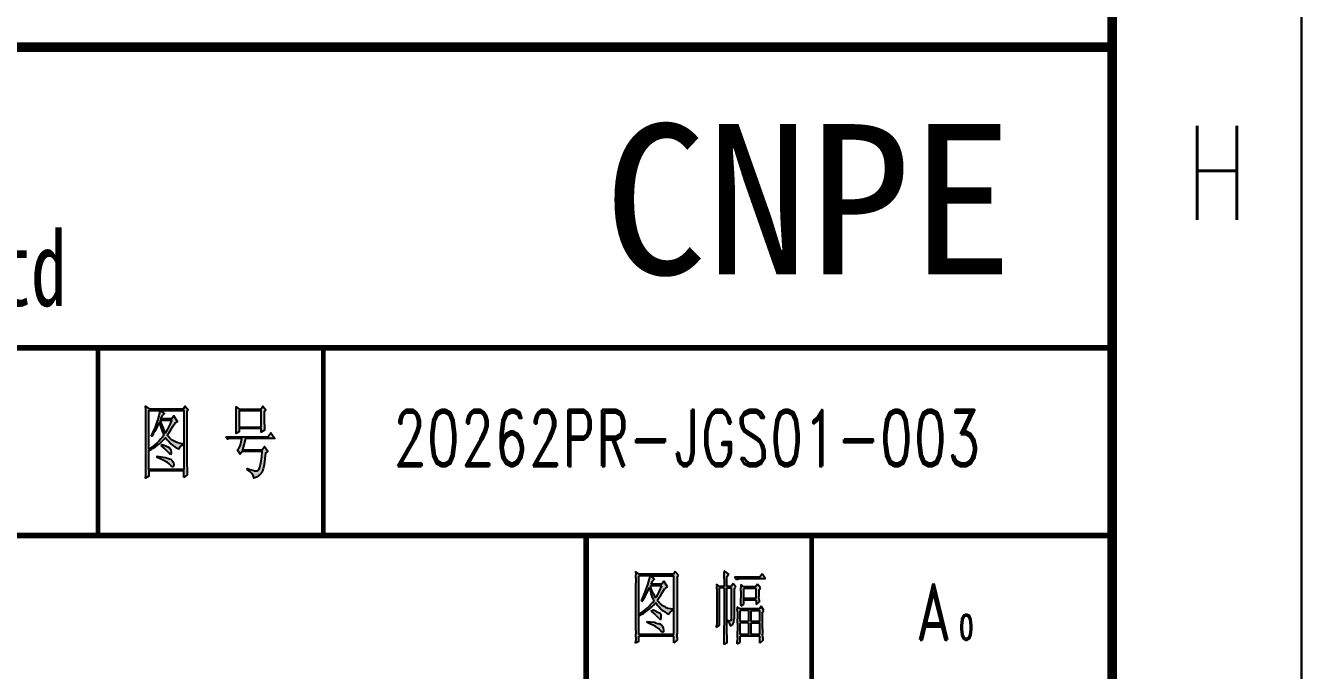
# Model space of a CAD drawing. Extents: x 214073 to 274589, y -287361 to -130190.
# Drawn here: x 271192 to 274589, y -285620 to -283904 of the extents above; entities that cross this region are included whole.
import ezdxf

# ---------------------------------------------------------------- set-up
doc = ezdxf.new("R2010")
doc.units = 0
doc.header["$LTSCALE"] = 500
doc.header["$MEASUREMENT"] = 0
doc.layers.get('0').update_dxf_attribs({"linetype": 'CONTINUOUS'})
for name, color, linetype in [('1', 7, 'CONTINUOUS'), ('PRDWWP_CenterLine', 7, 'CONTINUOUS'), ('PUB_TEXT', 7, 'CONTINUOUS'), ('TK', 7, 'CONTINUOUS')]:
    doc.layers.add(name, color=color, linetype=linetype)
doc.layers.add('_TSZ_PLOT_MARK', color=1, linetype='CONTINUOUS', plot=False)
doc.styles.add('HZ', font='romans.shx', dxfattribs={"width": 0.7, "bigfont": 'hz.shx'})
doc.styles.add('romand', font='romand.shx', dxfattribs={"width": 0.7, "height": 200, "bigfont": 'OCHINESE.shx'})
doc.styles.add('宋体', font='', dxfattribs={"width": 0.7})
doc.styles.get('宋体').set_extended_font_data('SimSun')

msp = doc.modelspace()

# ---------------------------------------------------------------- hatches: boundary and pattern name
at = {"layer": '1'}
h = msp.add_hatch(color=7, dxfattribs=at)
h.paths.add_polyline_path([(271622, -285073.7), (271622, -284931.6), (271625.6, -284926.6), (271617.5, -284916.7), (271612.8, -284924.2), (271521.2, -284924.2), (271512, -284916.7), (271512.2, -284926.1), (271512.5, -284935.2), (271512.5, -285092.2), (271512.2, -285100.9), (271512, -285108.3), (271520.8, -285103.3), (271520.8, -285089.1), (271614, -285089.1), (271614, -285106.6), (271622.7, -285100), (271622.3, -285091.7), (271622.3, -285082.9)])
h.paths.add_polyline_path([(271520.8, -285035), (271526.7, -285031.9), (271532.4, -285028.6), (271538.1, -285025), (271543.5, -285021), (271548.8, -285016.7), (271554, -285012), (271559.2, -285007), (271564.2, -285001.8), (271564.9, -285000.8), (271569.6, -285006.8), (271574.4, -285012.2), (271579.3, -285017.2), (271584.6, -285021.5), (271590, -285025.3), (271595.9, -285028.4), (271601.2, -285030.7), (271603.8, -285025), (271609.2, -285021), (271611.6, -285020.1), (271611.6, -285016.7), (271604.5, -285015.8), (271598.1, -285014.4), (271591.9, -285012.2), (271586.2, -285009.4), (271581, -285006.1), (271576.3, -285001.8), (271571.8, -284997.1), (271569.6, -284994.2), (271574.6, -284986.6), (271578.9, -284979.7), (271582.7, -284973.6), (271585.3, -284969.1), (271590, -284962.7), (271595, -284958.4), (271597.1, -284957.4), (271587.2, -284942.5), (271582, -284950.8), (271552.8, -284950.8), (271556.1, -284943.5), (271557.3, -284941.6), (271562, -284936.6), (271550.9, -284928.3), (271614, -284928.3), (271614, -285085), (271520.8, -285085)], flags=16)
h.paths.add_polyline_path([(271542.8, -285053.3), (271542.8, -285049.9), (271558.5, -285052.3), (271565.1, -285053.7), (271570.6, -285055.2), (271575.3, -285056.6), (271578.9, -285058.2), (271582.2, -285060.8), (271586.2, -285066.8), (271587.2, -285074.1), (271586.7, -285077), (271584.1, -285079.6), (271578.9, -285075.1), (271577.9, -285073.7), (271574.6, -285070.6), (271570.1, -285067.2), (271564.6, -285063.9), (271558.5, -285060.4), (271551.1, -285056.8)], flags=0)
h.paths.add_polyline_path([(271520.8, -285031.7), (271520.8, -284928.3), (271549.7, -284928.3), (271549, -284934.4), (271547.1, -284942.5), (271544.2, -284952.2), (271542.8, -284956.7), (271540.2, -284964.6), (271537.1, -284972.4), (271534, -284980), (271530.7, -284987.6), (271527.2, -284994.9), (271528.8, -284996.6), (271532.9, -284990.4), (271536.9, -284983.8), (271540.7, -284976.9), (271544.5, -284969.5), (271547.8, -284962), (271548.8, -284960.1), (271550.7, -284967.6), (271553.3, -284975.5), (271556.3, -284983.3), (271559.7, -284991.4), (271560.8, -284994.2), (271557.1, -284999.2), (271552.8, -285004.2), (271548, -285009.1), (271543.1, -285014.1), (271537.6, -285018.9), (271531.9, -285023.4), (271525.7, -285028.1)], flags=16)
h.paths.add_polyline_path([(271554.4, -285022.4), (271555.2, -285019.1), (271558.5, -285020.1), (271565.6, -285022.7), (271571.3, -285025), (271575.6, -285027.4), (271579.6, -285032.6), (271580.1, -285040.7), (271578.2, -285046.1), (271574.4, -285042.3), (271571.3, -285038.6), (271567, -285033.8), (271561.3, -285028.6)], flags=0)
h.paths.add_polyline_path([(271564.9, -284987.6), (271561.8, -284982.1), (271558.5, -284975.5), (271555.4, -284967.6), (271552.1, -284958.4), (271550.9, -284955.1), (271582, -284955.1), (271578.4, -284963.4), (271574.6, -284971), (271571, -284977.8), (271567.3, -284984.2)], flags=16)
h.paths.add_polyline_path([(271827.9, -284960.8), (271827.9, -284932.5), (271832.4, -284926.6), (271824.3, -284916.7), (271819.1, -284925), (271761.5, -284925), (271752.7, -284918.3), (271752.9, -284926.9), (271753.2, -284935.6), (271753.2, -284971.7), (271752.9, -284980.5), (271752.7, -284988.8), (271752.7, -284989.2), (271761.5, -284985), (271761.5, -284976.7), (271819.6, -284976.7), (271819.6, -284985.9), (271828.4, -284980.7), (271828.1, -284975.9), (271828.1, -284969.3)])
h.paths.add_polyline_path([(271761.5, -284929.2), (271819.6, -284929.2), (271819.6, -284972.4), (271761.5, -284972.4)], flags=16)
h.paths.add_polyline_path([(271778.3, -285002.5), (271855.9, -285002.5), (271845.4, -284987.6), (271837.8, -284998.2), (271725.2, -284998.2), (271729.9, -285004.9), (271735.2, -285002.5), (271768.4, -285002.5), (271766.5, -285012), (271764.6, -285020.1), (271763.6, -285022.4), (271759.8, -285029.8), (271756.7, -285033.3), (271763.6, -285045), (271769.1, -285037.4), (271822.7, -285037.4), (271821, -285051.4), (271819.3, -285063), (271817.7, -285072.2), (271815.8, -285079.6), (271813.9, -285084.3), (271811.9, -285087.3), (271808, -285088.6), (271803, -285088.6), (271797.1, -285087.4), (271789.5, -285085), (271783.1, -285082.4), (271782.4, -285085.7), (271789.5, -285090.7), (271794.9, -285095.9), (271798.5, -285101.4), (271800.4, -285107.1), (271800.4, -285108.3), (271807.5, -285105.4), (271812.7, -285102.6), (271813.9, -285101.6), (271818.6, -285097.1), (271822, -285092.4), (271823.4, -285089.1), (271824.8, -285083.6), (271826.5, -285076.3), (271828.1, -285066.5), (271829.8, -285054.9), (271831.4, -285042.3), (271837.1, -285036.7), (271828.4, -285024.1), (271822, -285033.3), (271770.3, -285033.3)])
h = msp.add_hatch(color=7, dxfattribs=at)
h.paths.add_polyline_path([(272926.8, -285371.5), (272930.3, -285366.4), (272922.1, -285356.5), (272917.4, -285364), (272826, -285364), (272816.6, -285356.5), (272816.9, -285366), (272817.1, -285375), (272817.2, -285383.5), (272817.2, -285388.1), (272817.2, -285513.9), (272817.2, -285523), (272817.1, -285531.9), (272816.8, -285540.8), (272816.6, -285548.1), (272825.4, -285543.1), (272825.4, -285528.9), (272918.6, -285528.9), (272918.6, -285546.5), (272927.3, -285539.8), (272927, -285531.6), (272926.8, -285522.8), (272926.8, -285513.4), (272926.8, -285509.8)])
h.paths.add_polyline_path([(272825.4, -285368.1), (272854.5, -285368.1), (272918.6, -285368.1), (272918.6, -285524.8), (272825.4, -285524.8), (272825.4, -285474.8)], flags=16)
h.paths.add_polyline_path([(272830.5, -285467.9), (272836.6, -285463.3), (272842.3, -285458.6), (272847.7, -285453.8), (272852.7, -285449), (272857.4, -285444), (272861.6, -285439), (272865.6, -285433.9), (272864.3, -285431.2), (272860.9, -285423.2), (272858, -285415.3), (272855.4, -285407.5), (272853.3, -285399.8), (272852.5, -285401.7), (272849.1, -285409.4), (272845.5, -285416.7), (272841.6, -285423.6), (272837.7, -285430.2), (272833.5, -285436.5), (272831.8, -285434.8), (272831.8, -285434.7), (272835.4, -285427.3), (272838.8, -285419.8), (272842, -285412.1), (272844.8, -285404.3), (272847.5, -285396.4), (272849, -285392), (272851.8, -285382.3), (272853.6, -285374.4), (272854.4, -285368.6), (272856.4, -285368.6), (272866.7, -285376.4), (272862.1, -285381.4), (272860.9, -285383.4), (272857.4, -285390.6), (272886.5, -285390.6), (272891.8, -285382.3), (272901.7, -285397.3), (272899.7, -285398.2), (272894.7, -285402.4), (272890, -285409), (272887.5, -285413.3), (272883.6, -285419.5), (272879.3, -285426.4), (272874.3, -285433.9), (272876.5, -285436.9), (272880.8, -285441.7), (272885.6, -285445.8), (272890.9, -285449.3), (272896.5, -285452.1), (272902.7, -285454.2), (272909.2, -285455.7), (272916.3, -285456.4), (272916.3, -285459.8), (272914, -285460.7), (272908.3, -285464.9), (272905.8, -285470.6), (272900.6, -285468.3), (272894.8, -285465.1), (272889.3, -285461.3), (272884, -285457), (272879, -285452.1), (272874.2, -285446.7), (272869.7, -285440.6), (272868.8, -285441.6), (272863.8, -285446.9), (272858.8, -285451.8), (272853.6, -285456.5), (272848.2, -285460.8), (272842.7, -285464.7), (272837.1, -285468.4), (272831.3, -285471.8), (272825.9, -285474.5), (272825.9, -285471.1)], flags=0)
h.paths.add_polyline_path([(272859.2, -285462.3), (272859.8, -285459), (272863.3, -285460), (272870.4, -285462.4), (272876, -285464.8), (272880.1, -285467.3), (272884.2, -285472.5), (272884.8, -285480.6), (272883, -285485.9), (272879, -285482.3), (272876, -285478.5), (272871.6, -285473.8), (272866, -285468.3)], flags=0)
h.paths.add_polyline_path([(272847.5, -285489.8), (272855.4, -285490.8), (272863.1, -285492.1), (272869.7, -285493.5), (272875.3, -285494.9), (272880, -285496.5), (272883.6, -285498.1), (272886.9, -285500.7), (272890.8, -285506.7), (272891.8, -285513.9), (272891.5, -285516.7), (272888.8, -285519.5), (272883.6, -285514.8), (272882.6, -285513.6), (272879.2, -285510.4), (272874.8, -285507.1), (272869.5, -285503.7), (272863.1, -285500.2), (272855.8, -285496.7), (272847.5, -285493.1)], flags=0)
h.paths.add_polyline_path([(272869.7, -285427.3), (272866.4, -285422), (272863.2, -285415.4), (272860, -285407.5), (272856.7, -285398.2), (272855.7, -285394.8), (272886.5, -285394.8), (272883, -285403.2), (272879.3, -285410.8), (272875.6, -285417.8), (272871.9, -285424)], flags=0)
h = msp.add_hatch(color=7, dxfattribs=at)
h.paths.add_polyline_path([(273059.6, -285369.8), (273064.8, -285364), (273052, -285354.8), (273052.2, -285360), (273052.4, -285367.3), (273052.5, -285376.4), (273052.6, -285387.6), (273052.6, -285396.4), (273039.8, -285396.4), (273032.2, -285390.6), (273032.4, -285396.6), (273032.6, -285403.7), (273032.7, -285412.1), (273032.8, -285421.6), (273032.8, -285432.3), (273032.8, -285443.1), (273032.8, -285453.5), (273032.8, -285463.4), (273032.7, -285472.8), (273032.6, -285481.7), (273032.5, -285490.1), (273032.4, -285498), (273032.2, -285505.4), (273039.8, -285499.8), (273039.8, -285400.6), (273052.6, -285400.6), (273052.6, -285500.6), (273052.6, -285507.7), (273052.5, -285515.5), (273052.4, -285524.2), (273052.3, -285533.5), (273052.2, -285543.6), (273052, -285551.4), (273060.2, -285546.5), (273060, -285537.7), (273059.8, -285528.9), (273059.7, -285520), (273059.6, -285511), (273059.6, -285503.9), (273059.6, -285400.6), (273071.8, -285400.6), (273071.8, -285483.9), (273069.5, -285488.1), (273064.2, -285487.3), (273060.8, -285486.4), (273060.8, -285489.8), (273066.3, -285494), (273069.2, -285500.6), (273069.5, -285502.3), (273074.9, -285497.6), (273078, -285491.3), (273078.9, -285483.3), (273078.9, -285403.1), (273082.9, -285398.9), (273075.9, -285388.9), (273070.7, -285396.4), (273059.6, -285396.4)])
h.paths.add_polyline_path([(273153.4, -285363.1), (273147, -285372.3), (273080, -285372.3), (273084.7, -285379), (273090.5, -285377), (273096.3, -285376.4), (273162.7, -285376.4)])
h.paths.add_polyline_path([(273104.5, -285402.3), (273137.1, -285402.3), (273137.1, -285428.9), (273104.5, -285428.9), (273104.5, -285433.1), (273137.1, -285433.1), (273137.1, -285444.8), (273145.3, -285438.9), (273145, -285432.2), (273144.8, -285423.9), (273144.7, -285413.9), (273144.7, -285406.4), (273148.7, -285400.6), (273140.6, -285390.6), (273135.9, -285398.1), (273104.5, -285398.1), (273096.3, -285391.4), (273096.6, -285400.5), (273096.8, -285409.4), (273096.9, -285418.1), (273096.9, -285418.9), (273096.9, -285427.7), (273096.7, -285436.5), (273096.4, -285445.5), (273096.3, -285448.1), (273104.5, -285444), (273104.5, -285433.1), (273104.5, -285428.9)])
h.paths.add_polyline_path([(273154.6, -285464.8), (273158.1, -285460.6), (273150.5, -285448.9), (273145.9, -285456.4), (273095.2, -285456.4), (273087, -285450.6), (273087.2, -285456.6), (273087.4, -285464), (273087.5, -285472.9), (273087.5, -285483.1), (273087.6, -285494.8), (273087.6, -285495.6), (273087.6, -285506), (273087.5, -285515.8), (273087.5, -285525), (273087.3, -285533.6), (273087.2, -285541.6), (273087, -285549.1), (273087, -285549.8), (273095.2, -285544.8), (273095.2, -285528.9), (273147, -285528.9), (273147, -285547.3), (273155.2, -285540.6), (273154.9, -285532.2), (273154.7, -285523.4), (273154.6, -285514.3), (273154.6, -285509.8)])
h.paths.add_polyline_path([(273095.2, -285460.6), (273116.7, -285460.6), (273116.7, -285489.8), (273095.2, -285489.8)], flags=16)
h.paths.add_polyline_path([(273095.2, -285493.9), (273116.7, -285493.9), (273116.7, -285524.8), (273095.2, -285524.8)], flags=16)
h.paths.add_polyline_path([(273123.7, -285460.6), (273147, -285460.6), (273147, -285489.8), (273123.7, -285489.8)], flags=16)
h.paths.add_polyline_path([(273123.7, -285493.9), (273147, -285493.9), (273147, -285524.8), (273123.7, -285524.8)], flags=16)

# ---------------------------------------------------------------- linework, layer by layer
at = {"color": 7}
for p, q in [((272826, -285364), (272816.6, -285356.5)), ((272816.6, -285356.5), (272816.9, -285366)), ((272817.1, -285375), (272816.9, -285366)), ((272825.4, -285474.8), (272825.4, -285368.1)), ((272854.5, -285368.1), (272825.4, -285368.1)), ((272917.4, -285364), (272826, -285364)), ((272917.4, -285364), (272826, -285364)), ((272826, -285364), (272917.4, -285364)), ((272826, -285364), (272826, -285364)), ((272854.4, -285368.6), (272853.6, -285374.4)), ((272854.4, -285368.6), (272856.4, -285368.6)), ((272854.5, -285368.1), (272918.6, -285368.1)), ((272866.7, -285376.4), (272856.4, -285368.6)), ((272922.1, -285356.5), (272917.4, -285364)), ((272918.6, -285524.8), (272918.6, -285368.1)), ((272930.3, -285366.4), (272922.1, -285356.5)), ((272926.8, -285371.5), (272930.3, -285366.4)), ((273064.8, -285364), (273052, -285354.8)), ((273052, -285354.8), (273052.2, -285360)), ((273052.4, -285367.3), (273052.2, -285360)), ((273052.5, -285376.4), (273052.4, -285367.3)), ((273059.6, -285369.8), (273064.8, -285364)), ((273153.4, -285363.1), (273147, -285372.3)), ((273162.7, -285376.4), (273153.4, -285363.1)), ((272817.1, -285375), (272817.2, -285383.5)), ((272817.2, -285383.5), (272817.2, -285388.1)), ((272817.2, -285513.9), (272817.2, -285388.1)), ((272844.8, -285404.3), (272847.5, -285396.4)), ((272847.5, -285396.4), (272849, -285392)), ((272849, -285392), (272851.8, -285382.3)), ((272849.1, -285409.4), (272852.5, -285401.7)), ((272851.8, -285382.3), (272853.6, -285374.4)), ((272853.3, -285399.8), (272852.5, -285401.7)), ((272855.4, -285407.5), (272853.3, -285399.8)), ((272886.5, -285394.8), (272855.7, -285394.8)), ((272856.7, -285398.2), (272855.7, -285394.8)), ((272860, -285407.5), (272856.7, -285398.2)), ((272860.9, -285383.4), (272857.4, -285390.6)), ((272886.5, -285390.6), (272857.4, -285390.6)), ((272886.5, -285390.6), (272857.4, -285390.6)), ((272857.4, -285390.6), (272886.5, -285390.6)), ((272857.4, -285390.6), (272857.4, -285390.6)), ((272860.9, -285383.4), (272862.1, -285381.4)), ((272866.7, -285376.4), (272862.1, -285381.4)), ((272879.3, -285410.8), (272883, -285403.2)), ((272883, -285403.2), (272886.5, -285394.8)), ((272891.8, -285382.3), (272886.5, -285390.6)), ((272890, -285409), (272894.7, -285402.4)), ((272901.7, -285397.3), (272891.8, -285382.3)), ((272899.7, -285398.2), (272894.7, -285402.4)), ((272901.7, -285397.3), (272899.7, -285398.2)), ((272926.8, -285371.5), (272926.8, -285509.8)), ((273032.2, -285390.6), (273032.4, -285396.6)), ((273039.8, -285396.4), (273032.2, -285390.6)), ((273032.6, -285403.7), (273032.4, -285396.6)), ((273052.6, -285396.4), (273039.8, -285396.4)), ((273052.6, -285396.4), (273039.8, -285396.4)), ((273039.8, -285396.4), (273052.6, -285396.4)), ((273039.8, -285396.4), (273039.8, -285396.4)), ((273052.6, -285400.6), (273039.8, -285400.6)), ((273039.8, -285499.8), (273039.8, -285400.6)), ((273052.5, -285376.4), (273052.6, -285387.6)), ((273052.6, -285387.6), (273052.6, -285396.4)), ((273052.6, -285400.6), (273052.6, -285500.6)), ((273059.6, -285396.4), (273059.6, -285369.8)), ((273059.6, -285396.4), (273070.7, -285396.4)), ((273070.7, -285396.4), (273059.6, -285396.4)), ((273070.7, -285396.4), (273059.6, -285396.4)), ((273059.6, -285503.9), (273059.6, -285400.6)), ((273059.6, -285400.6), (273071.8, -285400.6)), ((273075.9, -285388.9), (273070.7, -285396.4)), ((273071.8, -285483.9), (273071.8, -285400.6)), ((273082.9, -285398.9), (273075.9, -285388.9)), ((273078.9, -285403.1), (273082.9, -285398.9)), ((273078.9, -285403.1), (273078.9, -285483.1)), ((273084.7, -285379), (273080, -285372.3)), ((273147, -285372.3), (273080, -285372.3)), ((273147, -285372.3), (273080, -285372.3)), ((273080, -285372.3), (273147, -285372.3)), ((273080, -285372.3), (273080, -285372.3)), ((273090.5, -285377), (273084.7, -285379)), ((273096.3, -285376.4), (273090.5, -285377)), ((273162.7, -285376.4), (273096.3, -285376.4)), ((273096.3, -285391.4), (273096.6, -285400.5)), ((273104.5, -285398.1), (273096.3, -285391.4)), ((273096.8, -285409.4), (273096.6, -285400.5)), ((273135.9, -285398.1), (273104.5, -285398.1)), ((273135.9, -285398.1), (273104.5, -285398.1)), ((273104.5, -285398.1), (273135.9, -285398.1)), ((273104.5, -285398.1), (273104.5, -285398.1)), ((273137.1, -285402.3), (273104.5, -285402.3)), ((273104.5, -285428.9), (273104.5, -285402.3)), ((273140.6, -285390.6), (273135.9, -285398.1)), ((273137.1, -285428.9), (273137.1, -285402.3)), ((273148.7, -285400.6), (273140.6, -285390.6)), ((273144.7, -285406.4), (273148.7, -285400.6)), ((272831.8, -285434.7), (272835.4, -285427.3)), ((272831.8, -285434.7), (272831.8, -285434.8)), ((272831.8, -285434.8), (272833.5, -285436.5)), ((272833.5, -285436.5), (272837.7, -285430.2)), ((272835.4, -285427.3), (272838.8, -285419.8)), ((272837.7, -285430.2), (272841.6, -285423.6)), ((272838.8, -285419.8), (272842, -285412.1)), ((272841.6, -285423.6), (272845.5, -285416.7)), ((272842, -285412.1), (272844.8, -285404.3)), ((272845.5, -285416.7), (272849.1, -285409.4)), ((272855.4, -285407.5), (272858, -285415.3)), ((272860.9, -285423.2), (272858, -285415.3)), ((272863.2, -285415.4), (272860, -285407.5)), ((272864.3, -285431.2), (272860.9, -285423.2)), ((272861.6, -285439), (272865.6, -285433.9)), ((272863.2, -285415.4), (272866.4, -285422)), ((272864.3, -285431.2), (272865.6, -285433.9)), ((272869.7, -285427.3), (272866.4, -285422)), ((272869.7, -285427.3), (272871.9, -285424)), ((272871.9, -285424), (272875.6, -285417.8)), ((272874.3, -285433.9), (272879.3, -285426.4)), ((272874.3, -285433.9), (272876.5, -285436.9)), ((272875.6, -285417.8), (272879.3, -285410.8)), ((272880.8, -285441.7), (272876.5, -285436.9)), ((272879.3, -285426.4), (272883.6, -285419.5)), ((272883.6, -285419.5), (272887.5, -285413.3)), ((272887.5, -285413.3), (272890, -285409)), ((273032.6, -285403.7), (273032.7, -285412.1)), ((273032.7, -285412.1), (273032.8, -285421.6)), ((273032.8, -285421.6), (273032.8, -285432.3)), ((273032.8, -285432.3), (273032.8, -285443.1)), ((273096.4, -285445.5), (273096.7, -285436.5)), ((273096.7, -285436.5), (273096.9, -285427.7)), ((273096.8, -285409.4), (273096.9, -285418.1)), ((273096.9, -285418.1), (273096.9, -285418.9)), ((273096.9, -285418.9), (273096.9, -285427.7)), ((273104.5, -285428.9), (273104.5, -285433.1)), ((273104.5, -285433.1), (273104.5, -285428.9)), ((273137.1, -285428.9), (273104.5, -285428.9)), ((273137.1, -285428.9), (273104.5, -285428.9)), ((273104.5, -285428.9), (273137.1, -285428.9)), ((273104.5, -285428.9), (273104.5, -285428.9)), ((273137.1, -285433.1), (273104.5, -285433.1)), ((273104.5, -285444), (273104.5, -285433.1)), ((273137.1, -285433.1), (273137.1, -285444.8)), ((273144.7, -285406.4), (273144.7, -285413.9)), ((273144.7, -285413.9), (273144.8, -285423.9)), ((273145, -285432.2), (273144.8, -285423.9)), ((273145, -285432.2), (273145.3, -285438.9)), ((272825.9, -285471.1), (272830.5, -285467.9)), ((272825.9, -285474.5), (272825.9, -285471.1)), ((272830.5, -285467.9), (272836.6, -285463.3)), ((272831.3, -285471.8), (272837.1, -285468.4)), ((272836.6, -285463.3), (272842.3, -285458.6)), ((272837.1, -285468.4), (272842.7, -285464.7)), ((272842.3, -285458.6), (272847.7, -285453.8)), ((272842.7, -285464.7), (272848.2, -285460.8)), ((272847.7, -285453.8), (272852.7, -285449)), ((272848.2, -285460.8), (272853.6, -285456.5)), ((272852.7, -285449), (272857.4, -285444)), ((272853.6, -285456.5), (272858.8, -285451.8)), ((272857.4, -285444), (272861.6, -285439)), ((272858.8, -285451.8), (272863.8, -285446.9)), ((272859.2, -285462.3), (272859.8, -285459)), ((272866, -285468.3), (272859.2, -285462.3)), ((272859.8, -285459), (272863.3, -285460)), ((272870.4, -285462.4), (272863.3, -285460)), ((272863.8, -285446.9), (272868.8, -285441.6)), ((272871.6, -285473.8), (272866, -285468.3)), ((272869.7, -285440.6), (272868.8, -285441.6)), ((272874.2, -285446.7), (272869.7, -285440.6)), ((272870.4, -285462.4), (272876, -285464.8)), ((272879, -285452.1), (272874.2, -285446.7)), ((272876, -285464.8), (272880.1, -285467.3)), ((272884, -285457), (272879, -285452.1)), ((272884.2, -285472.5), (272880.1, -285467.3)), ((272880.8, -285441.7), (272885.6, -285445.8)), ((272889.3, -285461.3), (272884, -285457)), ((272890.9, -285449.3), (272885.6, -285445.8)), ((272894.8, -285465.1), (272889.3, -285461.3)), ((272896.5, -285452.1), (272890.9, -285449.3)), ((272894.8, -285465.1), (272900.6, -285468.3)), ((272896.5, -285452.1), (272902.7, -285454.2)), ((272900.6, -285468.3), (272905.8, -285470.6)), ((272902.7, -285454.2), (272909.2, -285455.7)), ((272905.8, -285470.6), (272908.3, -285464.9)), ((272908.3, -285464.9), (272914, -285460.7)), ((272909.2, -285455.7), (272916.3, -285456.4)), ((272916.3, -285459.8), (272914, -285460.7)), ((272916.3, -285459.8), (272916.3, -285456.4)), ((273032.8, -285463.4), (273032.7, -285472.8)), ((273032.8, -285443.1), (273032.8, -285453.5)), ((273032.8, -285453.5), (273032.8, -285463.4)), ((273087, -285450.6), (273087.2, -285456.6)), ((273095.2, -285456.4), (273087, -285450.6)), ((273087.4, -285464), (273087.2, -285456.6)), ((273087.4, -285464), (273087.5, -285472.9)), ((273145.9, -285456.4), (273095.2, -285456.4)), ((273145.9, -285456.4), (273095.2, -285456.4)), ((273095.2, -285456.4), (273145.9, -285456.4)), ((273095.2, -285456.4), (273095.2, -285456.4)), ((273116.7, -285460.6), (273095.2, -285460.6)), ((273095.2, -285489.8), (273095.2, -285460.6)), ((273096.3, -285448.1), (273104.5, -285444)), ((273096.4, -285445.5), (273096.3, -285448.1)), ((273116.7, -285460.6), (273116.7, -285489.8)), ((273123.7, -285460.6), (273147, -285460.6)), ((273123.7, -285489.8), (273123.7, -285460.6)), ((273137.1, -285444.8), (273145.3, -285438.9)), ((273150.5, -285448.9), (273145.9, -285456.4)), ((273147, -285489.8), (273147, -285460.6)), ((273158.1, -285460.6), (273150.5, -285448.9)), ((273154.6, -285464.8), (273158.1, -285460.6)), ((273154.6, -285509.8), (273154.6, -285464.8)), ((272825.4, -285524.8), (272825.4, -285474.8)), ((272831.3, -285471.8), (272825.9, -285474.5)), ((272847.5, -285493.1), (272847.5, -285489.8)), ((272847.5, -285489.8), (272855.4, -285490.8)), ((272855.8, -285496.7), (272847.5, -285493.1)), ((272855.4, -285490.8), (272863.1, -285492.1)), ((272863.1, -285500.2), (272855.8, -285496.7)), ((272869.7, -285493.5), (272863.1, -285492.1)), ((272869.5, -285503.7), (272863.1, -285500.2)), ((272874.8, -285507.1), (272869.5, -285503.7)), ((272869.7, -285493.5), (272875.3, -285494.9)), ((272871.6, -285473.8), (272876, -285478.5)), ((272875.3, -285494.9), (272880, -285496.5)), ((272879, -285482.3), (272876, -285478.5)), ((272879, -285482.3), (272883, -285485.9)), ((272883.6, -285498.1), (272880, -285496.5)), ((272883, -285485.9), (272884.8, -285480.6)), ((272886.9, -285500.7), (272883.6, -285498.1)), ((272884.8, -285480.6), (272884.2, -285472.5)), ((272890.8, -285506.7), (272886.9, -285500.7)), ((273032.2, -285505.4), (273032.4, -285498)), ((273039.8, -285499.8), (273032.2, -285505.4)), ((273032.2, -285505.6), (273039.8, -285499.8)), ((273039.8, -285499.8), (273032.2, -285505.4)), ((273032.5, -285490.1), (273032.4, -285498)), ((273032.6, -285481.7), (273032.5, -285490.1)), ((273032.7, -285472.8), (273032.6, -285481.7)), ((273052.6, -285507.7), (273052.6, -285500.6)), ((273059.6, -285511), (273059.6, -285503.9)), ((273060.8, -285489.8), (273060.8, -285486.4)), ((273060.8, -285486.4), (273064.2, -285487.3)), ((273066.3, -285494), (273060.8, -285489.8)), ((273064.2, -285487.3), (273069.5, -285488.1)), ((273069.2, -285500.6), (273066.3, -285494)), ((273069.2, -285500.6), (273069.5, -285502.3)), ((273071.8, -285483.9), (273069.5, -285488.1)), ((273069.5, -285502.3), (273074.9, -285497.6)), ((273074.9, -285497.6), (273078, -285491.3)), ((273078, -285491.3), (273078.9, -285483.3)), ((273078.9, -285483.1), (273078.9, -285483.3)), ((273087.5, -285472.9), (273087.5, -285483.1)), ((273087.6, -285494.8), (273087.5, -285483.1)), ((273087.6, -285494.8), (273087.6, -285495.6)), ((273087.6, -285495.6), (273087.6, -285506)), ((273116.7, -285489.8), (273095.2, -285489.8)), ((273116.7, -285489.8), (273095.2, -285489.8)), ((273095.2, -285489.8), (273116.7, -285489.8)), ((273095.2, -285489.8), (273095.2, -285489.8)), ((273095.2, -285524.8), (273095.2, -285493.9)), ((273116.7, -285493.9), (273095.2, -285493.9)), ((273116.7, -285493.9), (273116.7, -285524.8)), ((273123.7, -285489.8), (273147, -285489.8)), ((273147, -285489.8), (273123.7, -285489.8)), ((273147, -285489.8), (273123.7, -285489.8)), ((273123.7, -285524.8), (273123.7, -285493.9)), ((273123.7, -285493.9), (273147, -285493.9)), ((273147, -285524.8), (273147, -285493.9)), ((272817.1, -285531.9), (272816.8, -285540.8)), ((272817.1, -285531.9), (272817.2, -285523)), ((272817.2, -285513.9), (272817.2, -285523)), ((272918.6, -285524.8), (272825.4, -285524.8)), ((272918.6, -285524.8), (272825.4, -285524.8)), ((272825.4, -285524.8), (272918.6, -285524.8)), ((272825.4, -285524.8), (272825.4, -285524.8)), ((272918.6, -285528.9), (272825.4, -285528.9)), ((272825.4, -285543.1), (272825.4, -285528.9)), ((272874.8, -285507.1), (272879.2, -285510.4)), ((272879.2, -285510.4), (272882.6, -285513.6)), ((272883.6, -285514.8), (272882.6, -285513.6)), ((272888.8, -285519.5), (272883.6, -285514.8)), ((272891.5, -285516.7), (272888.8, -285519.5)), ((272891.8, -285513.9), (272890.8, -285506.7)), ((272891.5, -285516.7), (272891.8, -285513.9)), ((272918.6, -285546.5), (272918.6, -285528.9)), ((272926.8, -285509.8), (272926.8, -285513.4)), ((272926.8, -285513.4), (272926.8, -285522.8)), ((272927, -285531.6), (272926.8, -285522.8)), ((272927, -285531.6), (272927.3, -285539.8)), ((273032.2, -285505.4), (273032.2, -285505.6)), ((273052.2, -285543.6), (273052.3, -285533.5)), ((273052.3, -285533.5), (273052.4, -285524.2)), ((273052.4, -285524.2), (273052.5, -285515.5)), ((273052.5, -285515.5), (273052.6, -285507.7)), ((273059.7, -285520), (273059.6, -285511)), ((273059.8, -285528.9), (273059.7, -285520)), ((273060, -285537.7), (273059.8, -285528.9)), ((273060.2, -285546.5), (273060, -285537.7)), ((273087.3, -285533.6), (273087.2, -285541.6)), ((273087.3, -285533.6), (273087.5, -285525)), ((273087.6, -285506), (273087.5, -285515.8)), ((273087.5, -285525), (273087.5, -285515.8)), ((273116.7, -285524.8), (273095.2, -285524.8)), ((273116.7, -285524.8), (273095.2, -285524.8)), ((273095.2, -285524.8), (273116.7, -285524.8)), ((273095.2, -285524.8), (273095.2, -285524.8)), ((273147, -285528.9), (273095.2, -285528.9)), ((273095.2, -285544.8), (273095.2, -285528.9)), ((273123.7, -285524.8), (273147, -285524.8)), ((273147, -285524.8), (273123.7, -285524.8)), ((273147, -285524.8), (273123.7, -285524.8)), ((273147, -285547.3), (273147, -285528.9)), ((273154.6, -285509.8), (273154.6, -285514.3)), ((273154.6, -285514.3), (273154.7, -285523.4)), ((273154.9, -285532.2), (273154.7, -285523.4)), ((273154.9, -285532.2), (273155.2, -285540.6)), ((272816.6, -285548.1), (272816.8, -285540.8)), ((272825.4, -285543.1), (272816.6, -285548.1)), ((272927.3, -285539.8), (272918.6, -285546.5)), ((273052, -285551.4), (273052.2, -285543.6)), ((273060.2, -285546.5), (273052, -285551.4)), ((273087, -285549.1), (273087.2, -285541.6)), ((273087, -285549.8), (273095.2, -285544.8)), ((273087, -285549.1), (273087, -285549.8)), ((273155.2, -285540.6), (273147, -285547.3))]:
    msp.add_line(p, q, dxfattribs=at)
at = {"color": 4, "flags": 128}
msp.add_lwpolyline([(274589.2, -245311.2), (274589.2, -287361.2)], dxfattribs=at)
msp.add_lwpolyline([(216389.2, -245811.2), (274085.2, -245811.2), (274085.2, -286861.2), (216389.2, -286861.2)], close=True)
at = {"layer": '1', "color": 7, "const_width": 25}
for points in [[(265085.2, -286861.2), (274085.2, -286861.2), (274085.2, -280273.1), (265085.2, -280273.1)], [(265085.2, -283961.2), (274085.2, -283961.2), (274085.2, -286861.2), (265085.2, -286861.2)]]:
    msp.add_lwpolyline(points, close=True, dxfattribs=at)
at = {"layer": '1', "color": 7}
for points, const_width in [([(265085.2, -284761.2), (274085.2, -284761.2)], 15), ([(271385.2, -284761.2), (271385.2, -285261.2)], 12.5), ([(271985.2, -284761.2), (271985.2, -285261.2)], 12.5), ([(268185.2, -285261.2), (274085.2, -285261.2)], 15), ([(272685.2, -285261.2), (272685.2, -286861.2)], 15), ([(273285.2, -285261.2), (273285.2, -286461.2)], 12.5)]:
    msp.add_lwpolyline(points, dxfattribs=dict(at, const_width=const_width))
for points in [[(271614, -285106.6), (271614, -285089.1), (271520.8, -285089.1), (271520.8, -285103.3), (271512, -285108.3), (271512.2, -285100.9), (271512.5, -285092.2), (271512.5, -284935.2), (271512.2, -284926.1), (271512, -284916.7), (271521.2, -284924.2), (271612.8, -284924.2), (271617.5, -284916.7), (271625.6, -284926.6), (271622, -284931.6), (271622, -285073.7), (271622.3, -285082.9), (271622.3, -285091.7), (271622.7, -285100)], [(271819.1, -284925), (271824.3, -284916.7), (271832.4, -284926.6), (271827.9, -284932.5), (271827.9, -284960.8), (271828.1, -284969.3), (271828.1, -284975.9), (271828.4, -284980.7), (271819.6, -284985.9), (271819.6, -284976.7), (271761.5, -284976.7), (271761.5, -284985), (271752.7, -284989.2), (271752.7, -284988.8), (271752.9, -284980.5), (271753.2, -284971.7), (271753.2, -284935.6), (271752.9, -284926.9), (271752.7, -284918.3), (271761.5, -284925)], [(271584.6, -285021.5), (271590, -285025.3), (271595.9, -285028.4), (271601.2, -285030.7), (271603.8, -285025), (271609.2, -285021), (271611.6, -285020.1), (271611.6, -285016.7), (271604.5, -285015.8), (271598.1, -285014.4), (271591.9, -285012.2), (271586.2, -285009.4), (271581, -285006.1), (271576.3, -285001.8), (271571.8, -284997.1), (271569.6, -284994.2), (271574.6, -284986.6), (271578.9, -284979.7), (271582.7, -284973.6), (271585.3, -284969.1), (271590, -284962.7), (271595, -284958.4), (271597.1, -284957.4), (271587.2, -284942.5), (271582, -284950.8), (271552.8, -284950.8), (271556.1, -284943.5), (271557.3, -284941.6), (271562, -284936.6), (271550.9, -284928.3), (271614, -284928.3), (271614, -285085), (271520.8, -285085), (271520.8, -285035), (271526.7, -285031.9), (271532.4, -285028.6), (271538.1, -285025), (271543.5, -285021), (271548.8, -285016.7), (271554, -285012), (271559.2, -285007), (271564.2, -285001.8), (271564.9, -285000.8), (271569.6, -285006.8), (271574.4, -285012.2), (271579.3, -285017.2)], [(271550.7, -284967.6), (271553.3, -284975.5), (271556.3, -284983.3), (271559.7, -284991.4), (271560.8, -284994.2), (271557.1, -284999.2), (271552.8, -285004.2), (271548, -285009.1), (271543.1, -285014.1), (271537.6, -285018.9), (271531.9, -285023.4), (271525.7, -285028.1), (271520.8, -285031.7), (271520.8, -284928.3), (271549.7, -284928.3), (271549, -284934.4), (271547.1, -284942.5), (271544.2, -284952.2), (271542.8, -284956.7), (271540.2, -284964.6), (271537.1, -284972.4), (271534, -284980), (271530.7, -284987.6), (271527.2, -284994.9), (271528.8, -284996.6), (271532.9, -284990.4), (271536.9, -284983.8), (271540.7, -284976.9), (271544.5, -284969.5), (271547.8, -284962), (271548.8, -284960.1)], [(271567.3, -284984.2), (271571, -284977.8), (271574.6, -284971), (271578.4, -284963.4), (271582, -284955.1), (271550.9, -284955.1), (271552.1, -284958.4), (271555.4, -284967.6), (271558.5, -284975.5), (271561.8, -284982.1), (271564.9, -284987.6)], [(271819.6, -284972.4), (271819.6, -284929.2), (271761.5, -284929.2), (271761.5, -284972.4)], [(271725.2, -284998.2), (271837.8, -284998.2), (271845.4, -284987.6), (271855.9, -285002.5), (271778.3, -285002.5), (271770.3, -285033.3), (271822, -285033.3), (271828.4, -285024.1), (271837.1, -285036.7), (271831.4, -285042.3), (271829.8, -285054.9), (271828.1, -285066.5), (271826.5, -285076.3), (271824.8, -285083.6), (271823.4, -285089.1), (271822, -285092.4), (271818.6, -285097.1), (271813.9, -285101.6), (271812.7, -285102.6), (271807.5, -285105.4), (271800.4, -285108.3), (271800.4, -285107.1), (271798.5, -285101.4), (271794.9, -285095.9), (271789.5, -285090.7), (271782.4, -285085.7), (271783.1, -285082.4), (271789.5, -285085), (271797.1, -285087.4), (271803, -285088.6), (271808, -285088.6), (271811.5, -285087.4), (271812, -285087.2), (271813.9, -285084.3), (271815.8, -285079.6), (271817.7, -285072.2), (271819.3, -285063), (271821, -285051.4), (271822.7, -285037.4), (271769.1, -285037.4), (271763.6, -285045), (271756.7, -285033.3), (271759.8, -285029.8), (271763.6, -285022.4), (271764.6, -285020.1), (271766.5, -285012), (271768.4, -285002.5), (271735.2, -285002.5), (271729.9, -285004.9)], [(271578.2, -285046.1), (271574.4, -285042.3), (271571.3, -285038.6), (271567, -285033.8), (271561.3, -285028.6), (271554.4, -285022.4), (271555.2, -285019.1), (271558.5, -285020.1), (271565.6, -285022.7), (271571.3, -285025), (271575.6, -285027.4), (271579.6, -285032.6), (271580.1, -285040.7)], [(271584.1, -285079.6), (271578.9, -285075.1), (271577.9, -285073.7), (271574.6, -285070.6), (271570.1, -285067.2), (271564.6, -285063.9), (271558.5, -285060.4), (271551.1, -285056.8), (271542.8, -285053.3), (271542.8, -285049.9), (271558.5, -285052.3), (271565.1, -285053.7), (271570.6, -285055.2), (271575.3, -285056.6), (271578.9, -285058.2), (271582.2, -285060.8), (271586.2, -285066.8), (271587.2, -285074.1), (271586.7, -285077)]]:
    msp.add_lwpolyline(points, close=True, dxfattribs=at)
at = {"layer": '_TSZ_PLOT_MARK'}
for points in [[(215139.2, -287361.2), (274589.2, -287361.2), (274589.2, -245311.2), (215139.2, -245311.2)], [(215139.2, -287361.2), (274589.2, -287361.2), (274589.2, -245311.2), (215139.2, -245311.2)], [(215139.2, -287361.2), (274589.2, -287361.2), (274589.2, -245311.2), (215139.2, -245311.2)], [(271985.2, -285261.2), (274085.2, -285261.2), (274085.2, -284761.2), (271985.2, -284761.2)], [(271985.2, -285261.2), (274085.2, -285261.2), (274085.2, -284761.2), (271985.2, -284761.2)], [(271985.2, -285261.2), (274085.2, -285261.2), (274085.2, -284761.2), (271985.2, -284761.2)]]:
    msp.add_lwpolyline(points, close=True, dxfattribs=at)
at = {"layer": 'PRDWWP_CenterLine', "color": 2}
msp.add_lwpolyline([(215139.2, -245311.2), (274589.2, -245311.2), (274589.2, -287361.2), (215139.2, -287361.2)], close=True, dxfattribs=at)

# ---------------------------------------------------------------- texts
at = {"color": 0, "style": 'HZ', "width": 0.7}
msp.add_text('H', height=250, dxfattribs=at).set_placement((274281.9, -284420.9))
at = {"layer": '1', "color": 7, "style": '宋体', "width": 0.7}
msp.add_text('China Nuclear Power Engineering Co., Ltd', height=200, dxfattribs=at).set_placement((267492.5, -284649.9))
at = {"layer": 'PUB_TEXT', "color": 7, "style": '宋体'}
msp.add_text('CNPE', height=400, dxfattribs=at).set_placement((272732.9, -284566))
at = {"layer": 'TK', "color": 4, "style": 'romand', "width": 0.7}
for s, height, p in [('20262PR-JGS01-003', 150, (272169.9, -285076.8)), ('A  ', 150, (273564.6, -285538.6)), ('0', 66.7, (273677, -285538.6))]:
    msp.add_text(s, height=height, dxfattribs=at).set_placement(p)

doc.saveas('drawing.dxf')
